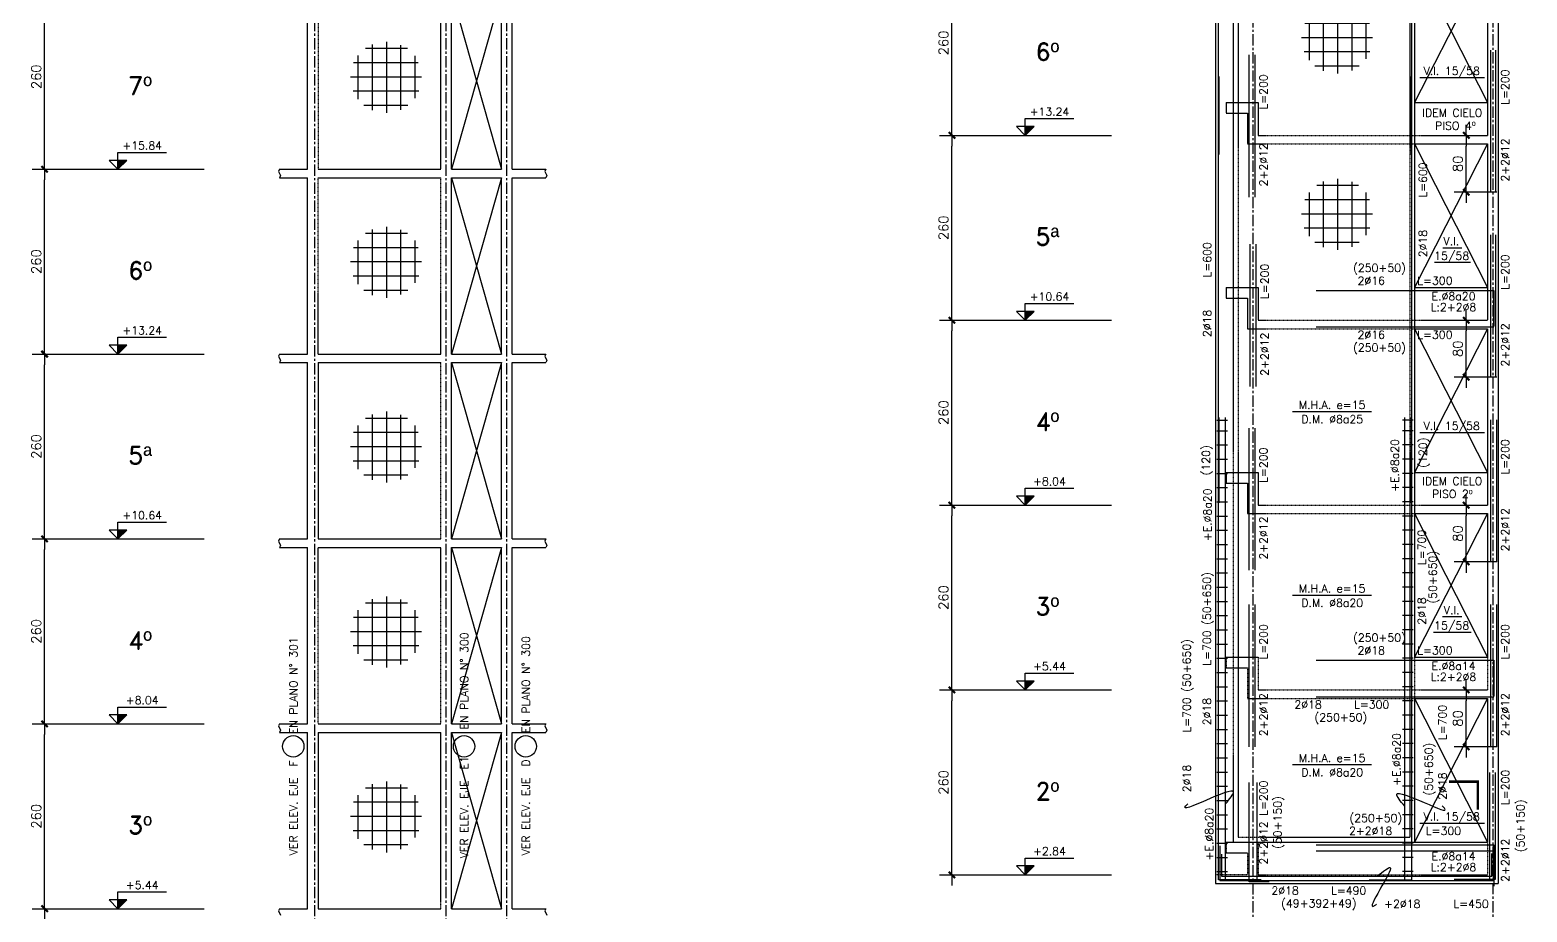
# Model space of a CAD drawing. Header units: millimetres. Extents: x 7459 to 12214, y -1151 to 2331.
# Drawn here: x 7464 to 9569, y 38 to 1279 of the extents above; entities that cross this region are included whole.
import ezdxf
from ezdxf.enums import TextEntityAlignment as Align

# ---------------------------------------------------------------- set-up
doc = ezdxf.new("R2010")
doc.units = ezdxf.units.MM
doc.header["$LTSCALE"] = 0.5
doc.linetypes.add('CENTER', pattern=[50.8, 31.75, -6.35, 6.35, -6.35])
doc.linetypes.add('DASHED', pattern=[0.75, 0.5, -0.25])
for name, color, linetype in [('CONTORNOS', 3, 'Continuous'), ('CORTES', 5, 'Continuous'), ('COTAS1', 2, 'Continuous'), ('Cotas2', 1, 'Continuous'), ('EJES', 1, 'CENTER'), ('fe', 7, 'Continuous'), ('NIVELES', 3, 'Continuous'), ('SEGMENTOS1', 2, 'DASHED'), ('TEXTOS-SM', 3, 'Continuous'), ('TEXTOS1', 9, 'Continuous'), ('textos2', 2, 'Continuous'), ('VANOS', 1, 'Continuous')]:
    doc.layers.add(name, color=color, linetype=linetype)
doc.styles.add('ROMAND', font='romand')
doc.styles.add('ROMANS', font='romans')
doc.styles.add('ROMANS0', font='romans.shx')
doc.dimstyles.new('ING50', dxfattribs={"dimscale": 50, "dimtxt": 0.27, "dimasz": 0.3, "dimexe": 0.2, "dimexo": 1, "dimgap": 0.1, "dimtad": 1, "dimzin": 12, "dimdsep": 46, "dimtxsty": 'ROMANS', "dimblk1": 'TICK1', "dimblk2": 'TICK1', "dimsah": 1, "dimcen": 0.09, "dimse1": 1, "dimse2": 1, "dimclrd": 2, "dimclre": 4, "dimclrt": 3, "dimadec": 0, "dimazin": 0, "dimtfac": 1, "dimtix": 1, "dimtmove": 2, "dimatfit": 3, "dimldrblk": 'TICK1', "dimfxl": 1, "dimtolj": 1, "dimtzin": 12, "dimarcsym": 0})

# ---------------------------------------------------------------- blocks, each defined once
blk = doc.blocks.new('nivel-el')
at = {"linetype": 'Continuous'}
blk.add_hatch(color=1, dxfattribs=at).paths.add_polyline_path([(0, 0), (12.5, 12.5), (0, 12.5)])
at = {"color": 3}
blk.add_lwpolyline([(0, 0), (12.5, 12.5), (0, 12.5), (-12.5, 12.5), (0, 0), (0, 12.5), (0, 23.6), (68.4, 23.6)], dxfattribs=at)
at = {"color": 3, "style": 'ROMANS'}
blk.add_attdef('%%P0.00', text='', height=11.2, dxfattribs=at).set_placement((34, 27.7), align=Align.CENTER)
blk = doc.blocks.new('TICK1')
at = {"color": 2}
for points in [[(0, 0), (-1, 0)], [(0, 0), (1, 0)]]:
    blk.add_lwpolyline(points, dxfattribs=at)
at = {"color": 2, "const_width": 0.2}
blk.add_lwpolyline([(-0.3, -0.3), (0.3, 0.3)], dxfattribs=at)
blk = doc.blocks.new('*D37')
at = {"layer": 'COTAS1', "color": 2, "lineweight": -2}
blk.add_line((8760.5, 105.3), (8760.5, 335.3), dxfattribs=at)
at = {"layer": 'Defpoints', "color": 0}
for p in [(8760.5, 350.3), (8772.1, 350.3), (8772.1, 90.3)]:
    blk.add_point(p, dxfattribs=at)
at = {"layer": 'COTAS1', "color": 2, "lineweight": -2, "xscale": 15, "yscale": 15, "zscale": 15}
for p, rotation in [((8760.5, 350.3), 90), ((8760.5, 90.3), 270)]:
    blk.add_blockref('TICK1', p, dxfattribs=dict(at, rotation=rotation))
at = {"layer": 'COTAS1', "color": 3, "insert": (8748.7, 220.3), "char_height": 13.5, "attachment_point": 5, "rotation": 90, "style": 'ROMANS'}
blk.add_mtext('\\A1;260', dxfattribs=at)
blk = doc.blocks.new('*D38')
at = {"layer": 'COTAS1', "color": 2, "lineweight": -2}
blk.add_line((8760.5, 365.3), (8760.5, 595.3), dxfattribs=at)
at = {"layer": 'Defpoints', "color": 0}
for p in [(8760.5, 610.3), (8772.1, 610.3), (8772.1, 350.3)]:
    blk.add_point(p, dxfattribs=at)
at = {"layer": 'COTAS1', "color": 2, "lineweight": -2, "xscale": 15, "yscale": 15, "zscale": 15}
for p, rotation in [((8760.5, 610.3), 90), ((8760.5, 350.3), 270)]:
    blk.add_blockref('TICK1', p, dxfattribs=dict(at, rotation=rotation))
at = {"layer": 'COTAS1', "color": 3, "insert": (8748.7, 480.3), "char_height": 13.5, "attachment_point": 5, "rotation": 90, "style": 'ROMANS'}
blk.add_mtext('\\A1;260', dxfattribs=at)
blk = doc.blocks.new('*D39')
at = {"layer": 'COTAS1', "color": 2, "lineweight": -2}
blk.add_line((8760.5, 625.3), (8760.5, 855.3), dxfattribs=at)
at = {"layer": 'Defpoints', "color": 0}
for p in [(8760.5, 870.3), (8772.1, 870.3), (8772.1, 610.3)]:
    blk.add_point(p, dxfattribs=at)
at = {"layer": 'COTAS1', "color": 2, "lineweight": -2, "xscale": 15, "yscale": 15, "zscale": 15}
for p, rotation in [((8760.5, 870.3), 90), ((8760.5, 610.3), 270)]:
    blk.add_blockref('TICK1', p, dxfattribs=dict(at, rotation=rotation))
at = {"layer": 'COTAS1', "color": 3, "insert": (8748.7, 740.3), "char_height": 13.5, "attachment_point": 5, "rotation": 90, "style": 'ROMANS'}
blk.add_mtext('\\A1;260', dxfattribs=at)
blk = doc.blocks.new('*D40')
at = {"layer": 'COTAS1', "color": 2, "lineweight": -2}
blk.add_line((8760.5, 885.3), (8760.5, 1115.3), dxfattribs=at)
at = {"layer": 'Defpoints', "color": 0}
for p in [(8760.5, 1130.3), (8772.1, 1130.3), (8772.1, 870.3)]:
    blk.add_point(p, dxfattribs=at)
at = {"layer": 'COTAS1', "color": 2, "lineweight": -2, "xscale": 15, "yscale": 15, "zscale": 15}
for p, rotation in [((8760.5, 1130.3), 90), ((8760.5, 870.3), 270)]:
    blk.add_blockref('TICK1', p, dxfattribs=dict(at, rotation=rotation))
at = {"layer": 'COTAS1', "color": 3, "insert": (8748.7, 1000.3), "char_height": 13.5, "attachment_point": 5, "rotation": 90, "style": 'ROMANS'}
blk.add_mtext('\\A1;260', dxfattribs=at)
blk = doc.blocks.new('*D41')
at = {"layer": 'COTAS1', "color": 2, "lineweight": -2}
blk.add_line((8760.5, 1145.3), (8760.5, 1375.3), dxfattribs=at)
at = {"layer": 'Defpoints', "color": 0}
for p in [(8760.5, 1390.3), (8772.1, 1390.3), (8772.1, 1130.3)]:
    blk.add_point(p, dxfattribs=at)
at = {"layer": 'COTAS1', "color": 2, "lineweight": -2, "xscale": 15, "yscale": 15, "zscale": 15}
for p, rotation in [((8760.5, 1390.3), 90), ((8760.5, 1130.3), 270)]:
    blk.add_blockref('TICK1', p, dxfattribs=dict(at, rotation=rotation))
at = {"layer": 'COTAS1', "color": 3, "insert": (8748.7, 1260.3), "char_height": 13.5, "attachment_point": 5, "rotation": 90, "style": 'ROMANS'}
blk.add_mtext('\\A1;260', dxfattribs=at)
blk = doc.blocks.new('*D46')
at = {"layer": 'COTAS1', "color": 2, "lineweight": -2}
blk.add_line((9483.7, 1065.3), (9483.7, 1115.3), dxfattribs=at)
at = {"layer": 'Defpoints', "color": 0}
for p in [(9483.7, 1130.3), (9495.3, 1130.3), (9495.3, 1050.3)]:
    blk.add_point(p, dxfattribs=at)
at = {"layer": 'COTAS1', "color": 2, "lineweight": -2, "xscale": 15, "yscale": 15, "zscale": 15}
for p, rotation in [((9483.7, 1130.3), 90), ((9483.7, 1050.3), 270)]:
    blk.add_blockref('TICK1', p, dxfattribs=dict(at, rotation=rotation))
at = {"layer": 'COTAS1', "color": 3, "insert": (9471.9, 1090.3), "char_height": 13.5, "attachment_point": 5, "rotation": 90, "style": 'ROMANS'}
blk.add_mtext('\\A1;80', dxfattribs=at)
blk = doc.blocks.new('*D47')
at = {"layer": 'COTAS1', "color": 2, "lineweight": -2}
blk.add_line((9483.7, 805.3), (9483.7, 855.3), dxfattribs=at)
at = {"layer": 'Defpoints', "color": 0}
for p in [(9483.7, 870.3), (9495.3, 870.3), (9495.3, 790.3)]:
    blk.add_point(p, dxfattribs=at)
at = {"layer": 'COTAS1', "color": 2, "lineweight": -2, "xscale": 15, "yscale": 15, "zscale": 15}
for p, rotation in [((9483.7, 870.3), 90), ((9483.7, 790.3), 270)]:
    blk.add_blockref('TICK1', p, dxfattribs=dict(at, rotation=rotation))
at = {"layer": 'COTAS1', "color": 3, "insert": (9471.9, 830.3), "char_height": 13.5, "attachment_point": 5, "rotation": 90, "style": 'ROMANS'}
blk.add_mtext('\\A1;80', dxfattribs=at)
blk = doc.blocks.new('*D48')
at = {"layer": 'COTAS1', "color": 2, "lineweight": -2}
blk.add_line((9483.7, 545.3), (9483.7, 595.3), dxfattribs=at)
at = {"layer": 'Defpoints', "color": 0}
for p in [(9483.7, 610.3), (9495.3, 610.3), (9495.3, 530.3)]:
    blk.add_point(p, dxfattribs=at)
at = {"layer": 'COTAS1', "color": 2, "lineweight": -2, "xscale": 15, "yscale": 15, "zscale": 15}
for p, rotation in [((9483.7, 610.3), 90), ((9483.7, 530.3), 270)]:
    blk.add_blockref('TICK1', p, dxfattribs=dict(at, rotation=rotation))
at = {"layer": 'COTAS1', "color": 3, "insert": (9471.9, 570.3), "char_height": 13.5, "attachment_point": 5, "rotation": 90, "style": 'ROMANS'}
blk.add_mtext('\\A1;80', dxfattribs=at)
blk = doc.blocks.new('*D49')
at = {"layer": 'COTAS1', "color": 2, "lineweight": -2}
blk.add_line((9483.7, 285.3), (9483.7, 335.3), dxfattribs=at)
at = {"layer": 'Defpoints', "color": 0}
for p in [(9483.7, 350.3), (9495.3, 350.3), (9495.3, 270.3)]:
    blk.add_point(p, dxfattribs=at)
at = {"layer": 'COTAS1', "color": 2, "lineweight": -2, "xscale": 15, "yscale": 15, "zscale": 15}
for p, rotation in [((9483.7, 350.3), 90), ((9483.7, 270.3), 270)]:
    blk.add_blockref('TICK1', p, dxfattribs=dict(at, rotation=rotation))
at = {"layer": 'COTAS1', "color": 3, "insert": (9471.9, 310.3), "char_height": 13.5, "attachment_point": 5, "rotation": 90, "style": 'ROMANS'}
blk.add_mtext('\\A1;80', dxfattribs=at)
blk = doc.blocks.new('malla-1')
at = {"color": 1}
for p, q in [((-20, 45.1), (-20, -47)), ((0, 49), (0, -50.9)), ((20, 44.6), (20, -46.5)), ((-40, 29.7), (-40, -31.8)), ((-29.3, 40), (29.7, 40)), ((40, 29.6), (40, -30.1)), ((-50.6, 0), (49.4, 0)), ((-46, 20), (44.8, 20)), ((-46.9, -20), (45.6, -20)), ((-31.8, -40), (30.2, -40))]:
    blk.add_line(p, q, dxfattribs=at)
blk = doc.blocks.new('*D51')
at = {"layer": 'COTAS1', "color": 2, "lineweight": -2}
blk.add_line((7484.8, -202.3), (7484.8, 27.7), dxfattribs=at)
at = {"layer": 'Defpoints', "color": 0}
for p in [(7484.8, 42.7), (7496.4, 42.7), (7496.4, -217.3)]:
    blk.add_point(p, dxfattribs=at)
at = {"layer": 'COTAS1', "color": 2, "lineweight": -2, "xscale": 15, "yscale": 15, "zscale": 15}
for p, rotation in [((7484.8, 42.7), 90), ((7484.8, -217.3), 270)]:
    blk.add_blockref('TICK1', p, dxfattribs=dict(at, rotation=rotation))
at = {"layer": 'COTAS1', "color": 3, "insert": (7473.1, -87.3), "char_height": 13.5, "attachment_point": 5, "rotation": 90, "style": 'ROMANS'}
blk.add_mtext('\\A1;260', dxfattribs=at)
blk = doc.blocks.new('*D52')
at = {"layer": 'COTAS1', "color": 2, "lineweight": -2}
blk.add_line((7484.8, 57.7), (7484.8, 287.7), dxfattribs=at)
at = {"layer": 'Defpoints', "color": 0}
for p in [(7484.8, 302.7), (7496.4, 302.7), (7496.4, 42.7)]:
    blk.add_point(p, dxfattribs=at)
at = {"layer": 'COTAS1', "color": 2, "lineweight": -2, "xscale": 15, "yscale": 15, "zscale": 15}
for p, rotation in [((7484.8, 302.7), 90), ((7484.8, 42.7), 270)]:
    blk.add_blockref('TICK1', p, dxfattribs=dict(at, rotation=rotation))
at = {"layer": 'COTAS1', "color": 3, "insert": (7473.1, 172.7), "char_height": 13.5, "attachment_point": 5, "rotation": 90, "style": 'ROMANS'}
blk.add_mtext('\\A1;260', dxfattribs=at)
blk = doc.blocks.new('*D53')
at = {"layer": 'COTAS1', "color": 2, "lineweight": -2}
blk.add_line((7484.8, 317.7), (7484.8, 547.7), dxfattribs=at)
at = {"layer": 'Defpoints', "color": 0}
for p in [(7484.8, 562.7), (7496.4, 562.7), (7496.4, 302.7)]:
    blk.add_point(p, dxfattribs=at)
at = {"layer": 'COTAS1', "color": 2, "lineweight": -2, "xscale": 15, "yscale": 15, "zscale": 15}
for p, rotation in [((7484.8, 562.7), 90), ((7484.8, 302.7), 270)]:
    blk.add_blockref('TICK1', p, dxfattribs=dict(at, rotation=rotation))
at = {"layer": 'COTAS1', "color": 3, "insert": (7473.1, 432.7), "char_height": 13.5, "attachment_point": 5, "rotation": 90, "style": 'ROMANS'}
blk.add_mtext('\\A1;260', dxfattribs=at)
blk = doc.blocks.new('*D54')
at = {"layer": 'COTAS1', "color": 2, "lineweight": -2}
blk.add_line((7484.8, 577.7), (7484.8, 807.7), dxfattribs=at)
at = {"layer": 'Defpoints', "color": 0}
for p in [(7484.8, 822.7), (7496.4, 822.7), (7496.4, 562.7)]:
    blk.add_point(p, dxfattribs=at)
at = {"layer": 'COTAS1', "color": 2, "lineweight": -2, "xscale": 15, "yscale": 15, "zscale": 15}
for p, rotation in [((7484.8, 822.7), 90), ((7484.8, 562.7), 270)]:
    blk.add_blockref('TICK1', p, dxfattribs=dict(at, rotation=rotation))
at = {"layer": 'COTAS1', "color": 3, "insert": (7473.1, 692.7), "char_height": 13.5, "attachment_point": 5, "rotation": 90, "style": 'ROMANS'}
blk.add_mtext('\\A1;260', dxfattribs=at)
blk = doc.blocks.new('*D55')
at = {"layer": 'COTAS1', "color": 2, "lineweight": -2}
blk.add_line((7484.8, 837.7), (7484.8, 1067.7), dxfattribs=at)
at = {"layer": 'Defpoints', "color": 0}
for p in [(7484.8, 1082.7), (7496.4, 1082.7), (7496.4, 822.7)]:
    blk.add_point(p, dxfattribs=at)
at = {"layer": 'COTAS1', "color": 2, "lineweight": -2, "xscale": 15, "yscale": 15, "zscale": 15}
for p, rotation in [((7484.8, 1082.7), 90), ((7484.8, 822.7), 270)]:
    blk.add_blockref('TICK1', p, dxfattribs=dict(at, rotation=rotation))
at = {"layer": 'COTAS1', "color": 3, "insert": (7473.1, 952.7), "char_height": 13.5, "attachment_point": 5, "rotation": 90, "style": 'ROMANS'}
blk.add_mtext('\\A1;260', dxfattribs=at)
blk = doc.blocks.new('*D56')
at = {"layer": 'COTAS1', "color": 2, "lineweight": -2}
blk.add_line((7484.8, 1097.7), (7484.8, 1327.7), dxfattribs=at)
at = {"layer": 'Defpoints', "color": 0}
for p in [(7484.8, 1342.7), (7496.4, 1342.7), (7496.4, 1082.7)]:
    blk.add_point(p, dxfattribs=at)
at = {"layer": 'COTAS1', "color": 2, "lineweight": -2, "xscale": 15, "yscale": 15, "zscale": 15}
for p, rotation in [((7484.8, 1342.7), 90), ((7484.8, 1082.7), 270)]:
    blk.add_blockref('TICK1', p, dxfattribs=dict(at, rotation=rotation))
at = {"layer": 'COTAS1', "color": 3, "insert": (7473.1, 1212.7), "char_height": 13.5, "attachment_point": 5, "rotation": 90, "style": 'ROMANS'}
blk.add_mtext('\\A1;260', dxfattribs=at)
blk = doc.blocks.new('corte9')
at = {"color": 2, "const_width": 3.51}
blk.add_lwpolyline([(0, 39.5), (0, 0), (40.5, 0)], dxfattribs=at)

msp = doc.modelspace()

# ---------------------------------------------------------------- linework, layer by layer
at = {"layer": 'CONTORNOS', "ltscale": 0.5}
for p, q in [((9131.185, 1936.333), (9131.185, 78.332)), ((9528.685, 1936.333), (9528.685, 78.332)), ((9411.185, 1378.333), (9411.185, 1176.333)), ((9513.685, 1378.333), (9513.685, 1176.333)), ((7854.551, 1082.693), (7854.551, 1330.693)), ((8057.051, 1082.693), (8057.051, 1330.693)), ((8127.051, 1082.693), (8127.051, 1330.693)), ((8142.051, 1082.693), (8142.051, 1330.693)), ((9411.185, 1176.333), (9513.685, 1176.333)), ((9411.185, 1118.333), (9513.685, 1118.333)), ((9411.185, 1118.333), (9411.185, 916.333)), ((9513.685, 1118.333), (9513.685, 916.333)), ((7815.219, 1082.693), (7854.551, 1082.693)), ((8057.051, 1082.693), (8127.051, 1082.693)), ((8142.051, 1082.693), (8189.658, 1082.693)), ((7815.219, 1070.693), (7854.551, 1070.693)), ((7854.551, 822.693), (7854.551, 1070.693)), ((8057.051, 1070.693), (8127.051, 1070.693)), ((8057.051, 822.693), (8057.051, 1070.693)), ((8127.051, 822.693), (8127.051, 1070.693)), ((8142.051, 1070.693), (8189.658, 1070.693)), ((8142.051, 822.693), (8142.051, 1070.693)), ((9411.185, 916.333), (9513.685, 916.333)), ((9411.185, 858.333), (9513.685, 858.333)), ((9411.185, 858.333), (9411.185, 656.333)), ((9513.685, 858.333), (9513.685, 656.333)), ((7815.219, 822.693), (7854.551, 822.693)), ((8057.051, 822.693), (8127.051, 822.693)), ((8142.051, 822.693), (8189.658, 822.693)), ((7815.219, 810.693), (7854.551, 810.693)), ((7854.551, 562.693), (7854.551, 810.693)), ((8057.051, 810.693), (8127.051, 810.693)), ((8057.051, 562.693), (8057.051, 810.693)), ((8127.051, 562.693), (8127.051, 810.693)), ((8142.051, 810.693), (8189.658, 810.693)), ((8142.051, 562.693), (8142.051, 810.693)), ((9411.185, 656.333), (9513.685, 656.333)), ((9411.185, 598.333), (9513.685, 598.333)), ((9411.185, 598.333), (9411.185, 396.333)), ((9513.685, 598.333), (9513.685, 396.333)), ((7815.219, 562.693), (7854.551, 562.693)), ((7815.219, 550.693), (7854.551, 550.693)), ((7854.551, 302.693), (7854.551, 550.693)), ((8057.051, 562.693), (8127.051, 562.693)), ((8057.051, 550.693), (8127.051, 550.693)), ((8057.051, 302.693), (8057.051, 550.693)), ((8127.051, 302.693), (8127.051, 550.693)), ((8142.051, 562.693), (8189.658, 562.693)), ((8142.051, 550.693), (8189.658, 550.693)), ((8142.051, 302.693), (8142.051, 550.693)), ((9411.185, 396.333), (9513.685, 396.333)), ((9411.185, 338.333), (9513.685, 338.333)), ((9411.185, 338.333), (9411.185, 136.332)), ((9513.685, 338.333), (9513.685, 136.332)), ((7815.219, 302.693), (7854.551, 302.693)), ((8057.051, 302.693), (8127.051, 302.693)), ((8142.051, 302.693), (8189.658, 302.693)), ((7815.219, 290.693), (7854.551, 290.693)), ((7854.551, 42.693), (7854.551, 290.693)), ((8057.051, 290.693), (8127.051, 290.693)), ((8057.051, 42.693), (8057.051, 290.693)), ((8127.051, 42.693), (8127.051, 290.693)), ((8142.051, 290.693), (8189.658, 290.693)), ((8142.051, 42.693), (8142.051, 290.693)), ((9411.185, 136.332), (9513.685, 136.332)), ((9131.185, 78.332), (9528.685, 78.332)), ((7815.219, 42.693), (7854.551, 42.693)), ((8057.051, 42.693), (8127.051, 42.693)), ((8142.051, 42.693), (8189.658, 42.693))]:
    msp.add_line(p, q, dxfattribs=at)
at = {"layer": 'CONTORNOS', "color": 2, "ltscale": 0.5}
for p, q in [((7815.219, 1082.693), (7813.719, 1079.693)), ((7813.719, 1079.693), (7816.719, 1073.693)), ((7816.719, 1073.693), (7815.219, 1070.693)), ((8189.658, 1082.693), (8188.158, 1079.693)), ((8188.158, 1079.693), (8191.158, 1073.693)), ((8191.158, 1073.693), (8189.658, 1070.693)), ((7815.219, 822.693), (7813.719, 819.693)), ((8189.658, 822.693), (8188.158, 819.693)), ((7813.719, 819.693), (7816.719, 813.693)), ((7816.719, 813.693), (7815.219, 810.693)), ((8188.158, 819.693), (8191.158, 813.693)), ((8191.158, 813.693), (8189.658, 810.693)), ((7815.219, 562.693), (7813.719, 559.693)), ((7813.719, 559.693), (7816.719, 553.693)), ((7816.719, 553.693), (7815.219, 550.693)), ((8189.658, 562.693), (8188.158, 559.693)), ((8188.158, 559.693), (8191.158, 553.693)), ((8191.158, 553.693), (8189.658, 550.693)), ((7815.219, 302.693), (7813.719, 299.693)), ((7813.719, 299.693), (7816.719, 293.693)), ((8189.658, 302.693), (8188.158, 299.693)), ((8188.158, 299.693), (8191.158, 293.693)), ((7816.719, 293.693), (7815.219, 290.693)), ((8191.158, 293.693), (8189.658, 290.693)), ((7815.219, 42.693), (7813.719, 39.693)), ((8189.658, 42.693), (8188.158, 39.693)), ((7813.719, 39.693), (7816.719, 33.693)), ((8188.158, 39.693), (8191.158, 33.693))]:
    msp.add_line(p, q, dxfattribs=at)
at = {"layer": 'Cotas2'}
for p, q in [((8743.036, 1130.333), (8985.067, 1130.333)), ((7467.348, 1082.693), (7709.379, 1082.693)), ((8743.036, 870.333), (8985.067, 870.333)), ((7467.348, 822.693), (7709.379, 822.693)), ((8743.036, 610.333), (8985.067, 610.333)), ((7467.348, 562.693), (7709.379, 562.693)), ((8743.036, 350.333), (8985.067, 350.333)), ((7467.348, 302.693), (7709.379, 302.693)), ((8743.036, 90.332), (8985.067, 90.332)), ((7467.348, 42.693), (7709.379, 42.693))]:
    msp.add_line(p, q, dxfattribs=at)
at = {"layer": 'EJES'}
for p, q in [((7864.551, -1034.766), (7864.551, 2259.829)), ((8049.551, -1034.766), (8049.551, 2259.46)), ((8134.551, -1034.766), (8134.551, 2259.46)), ((9183.685, 2136.175), (9183.685, 0.992)), ((9521.185, 2136.264), (9521.185, 0.992))]:
    msp.add_line(p, q, dxfattribs=at)
at = {"layer": 'fe', "color": 6, "ltscale": 0.5}
for p, q in [((9136.185, 1103.332), (9136.185, 1213.332)), ((9406.185, 1103.332), (9406.185, 1213.332)), ((9136.185, 613.332), (9136.185, 733.332)), ((9406.185, 613.332), (9406.185, 733.332))]:
    msp.add_line(p, q, dxfattribs=at)
at = {"layer": 'fe', "color": 1, "ltscale": 0.5}
for p, q in [((9526.946, 1050.333), (9466.942, 1050.333)), ((9526.946, 790.333), (9466.942, 790.333)), ((9133.096, 729.869), (9148.084, 729.869)), ((9409.275, 729.869), (9394.287, 729.869)), ((9133.096, 714.869), (9148.084, 714.869)), ((9133.096, 694.869), (9148.084, 694.869)), ((9409.275, 714.869), (9394.287, 714.869)), ((9409.275, 694.869), (9394.287, 694.869)), ((9133.096, 674.869), (9148.084, 674.869)), ((9409.275, 674.869), (9394.287, 674.869)), ((9133.096, 654.869), (9148.084, 654.869)), ((9409.275, 654.869), (9394.287, 654.869)), ((9133.096, 634.869), (9148.084, 634.869)), ((9409.275, 634.869), (9394.287, 634.869)), ((9133.096, 614.869), (9148.084, 614.869)), ((9409.275, 614.869), (9394.287, 614.869)), ((9133.096, 594.869), (9148.084, 594.869)), ((9409.275, 594.869), (9394.287, 594.869)), ((9133.096, 574.869), (9148.084, 574.869)), ((9409.275, 574.869), (9394.287, 574.869)), ((9133.096, 554.869), (9148.084, 554.869)), ((9409.275, 554.869), (9394.287, 554.869)), ((9133.096, 534.869), (9148.084, 534.869)), ((9409.275, 534.869), (9394.287, 534.869)), ((9526.946, 530.333), (9466.942, 530.333)), ((9133.096, 514.869), (9148.084, 514.869)), ((9409.275, 514.869), (9394.287, 514.869)), ((9133.096, 494.869), (9148.084, 494.869)), ((9409.275, 494.869), (9394.287, 494.869)), ((9133.096, 474.869), (9148.084, 474.869)), ((9409.275, 474.869), (9394.287, 474.869)), ((9133.096, 454.869), (9148.084, 454.869)), ((9409.275, 454.869), (9394.287, 454.869)), ((9133.096, 434.869), (9148.084, 434.869)), ((9409.275, 434.869), (9394.287, 434.869)), ((9133.096, 414.869), (9148.084, 414.869)), ((9409.275, 414.869), (9394.287, 414.869)), ((9133.096, 394.869), (9148.084, 394.869)), ((9409.275, 394.869), (9394.287, 394.869)), ((9133.096, 374.869), (9148.084, 374.869)), ((9409.275, 374.869), (9394.287, 374.869)), ((9133.096, 354.869), (9148.084, 354.869)), ((9409.275, 354.869), (9394.287, 354.869)), ((9133.096, 334.869), (9148.084, 334.869)), ((9409.275, 334.869), (9394.287, 334.869)), ((9133.096, 314.869), (9148.084, 314.869)), ((9133.096, 294.869), (9148.084, 294.869)), ((9409.275, 314.869), (9394.287, 314.869)), ((9409.275, 294.869), (9394.287, 294.869)), ((9133.096, 274.869), (9148.084, 274.869)), ((9409.275, 274.869), (9394.287, 274.869)), ((9133.096, 254.869), (9148.084, 254.869)), ((9409.275, 254.869), (9394.287, 254.869)), ((9526.946, 270.333), (9466.942, 270.333)), ((9133.096, 234.869), (9148.084, 234.869)), ((9409.275, 234.869), (9394.287, 234.869)), ((9133.096, 214.869), (9148.084, 214.869)), ((9409.275, 214.869), (9394.287, 214.869)), ((9133.096, 194.869), (9148.084, 194.869)), ((9409.275, 194.869), (9394.287, 194.869)), ((9133.096, 174.869), (9148.084, 174.869)), ((9409.275, 174.869), (9394.287, 174.869)), ((9133.096, 154.869), (9148.084, 154.869)), ((9409.275, 154.869), (9394.287, 154.869)), ((9133.096, 134.869), (9148.084, 134.869)), ((9409.275, 134.869), (9394.287, 134.869)), ((9133.096, 114.869), (9148.084, 114.869)), ((9409.275, 114.869), (9394.287, 114.869)), ((9133.096, 94.869), (9148.084, 94.869)), ((9409.275, 94.869), (9394.287, 94.869))]:
    msp.add_line(p, q, dxfattribs=at)
at = {"layer": 'fe', "ltscale": 0.5}
for p, q in [((9178.612, 80.32), (9178.612, 220.368)), ((9189.652, 80.32), (9189.652, 220.368)), ((9206.643, 80.32), (9178.612, 80.32))]:
    msp.add_line(p, q, dxfattribs=at)
for points in [[(9135.185, 1103.332), (9135.185, 1703.332)], [(9407.185, 1103.332), (9407.185, 1703.332)], [(9177.887, 1243.626), (9177.887, 1043.626)], [(9186.387, 1243.626), (9186.387, 1043.626)], [(9517.685, 1250.333), (9517.685, 1050.333)], [(9524.685, 1250.333), (9524.685, 1050.333)], [(9135.185, 613.332), (9135.185, 1213.332)], [(9407.185, 613.332), (9407.185, 1213.332)], [(9517.685, 990.333), (9517.685, 790.333)], [(9524.685, 990.333), (9524.685, 790.333)], [(9179.55, 977.211), (9179.55, 777.211)], [(9188.05, 977.211), (9188.05, 777.211)], [(9272.685, 912.333), (9522.685, 912.333), (9522.685, 862.333)], [(9272.685, 860.926), (9522.685, 860.926), (9522.685, 910.926)], [(9185.185, 83.332), (9135.185, 83.332), (9135.185, 733.332)], [(9195.185, 83.332), (9145.185, 83.332), (9145.185, 733.332)], [(9177.796, 718.678), (9177.796, 518.678)], [(9186.296, 718.678), (9186.296, 518.678)], [(9347.185, 83.332), (9397.185, 83.332), (9397.185, 733.332)], [(9357.185, 83.332), (9407.185, 83.332), (9407.185, 733.332)], [(9517.685, 730.333), (9517.685, 530.333)], [(9526.185, 730.333), (9526.185, 530.333)], [(9177.954, 470.333), (9177.954, 270.333)], [(9186.454, 470.333), (9186.454, 270.333)], [(9517.685, 470.333), (9517.685, 270.333)], [(9526.185, 470.333), (9526.185, 270.333)], [(9272.685, 392.333), (9522.685, 392.333), (9522.685, 342.333)], [(9272.685, 340.926), (9522.685, 340.926), (9522.685, 390.926)], [(9466.685, 84.332), (9516.685, 84.332), (9516.685, 234.332)], [(9474.685, 84.332), (9524.685, 84.332), (9524.685, 234.332)], [(9137.185, 131.332), (9137.185, 82.332), (9522.185, 82.332), (9522.185, 131.332)], [(9272.685, 132.332), (9522.685, 132.332), (9522.685, 82.332)], [(9139.685, 119.332), (9139.685, 88.332), (9519.685, 88.332), (9519.685, 120.332)], [(9272.685, 124.332), (9522.685, 124.332), (9522.685, 74.332)]]:
    msp.add_lwpolyline(points, dxfattribs=at)
at = {"layer": 'fe', "color": 2}
for centre in [(7834.452, 271.047), (8074.578, 271.047), (8161.334, 271.047)]:
    msp.add_circle(centre, 15.07, dxfattribs=at)
at = {"layer": 'fe', "color": 2, "ltscale": 0.5}
for points in [[(9145.185, 190.124), (9156.403, 206.772), (9089.468, 187.374), (9092.372, 190.429)], [(9358.334, 88.332), (9376.727, 100.628), (9354.073, 46.594), (9357.661, 49.06)]]:
    msp.add_spline(points, degree=3, dxfattribs=at)
msp.add_open_spline([(9397.185, 186.957), (9391.343, 193.954), (9365.216, 225.242), (9469.974, 167.087), (9451.077, 186.174), (9449.999, 187.263)], degree=3, knots=[0, 0, 0, 0, 20.07491364, 89.7639354, 93.97846122, 93.97846122, 93.97846122, 93.97846122], dxfattribs=at)
at = {"layer": 'SEGMENTOS1'}
for p, q in [((9156.185, 1908.333), (9156.185, 136.333)), ((9163.185, 1898.333), (9163.185, 143.333)), ((9404.185, 1898.333), (9404.185, 143.333)), ((7869.551, 1330.693), (7869.551, 1082.693)), ((8042.051, 1082.693), (8042.051, 1330.693)), ((9146.185, 1176.333), (9191.185, 1176.333)), ((9146.185, 1176.333), (9146.185, 1161.333)), ((9146.185, 1161.333), (9176.185, 1161.333)), ((9176.185, 1161.333), (9176.185, 1118.333)), ((9191.185, 1176.333), (9191.185, 1130.333)), ((9411.185, 1176.333), (9411.185, 1118.333)), ((9513.685, 1176.333), (9513.685, 1130.333)), ((9176.185, 1118.333), (9411.185, 1118.333)), ((9191.185, 1130.333), (9513.685, 1130.333)), ((7869.551, 1082.693), (8042.051, 1082.693)), ((7869.551, 1070.693), (8042.051, 1070.693)), ((7869.551, 822.693), (7869.551, 1070.693)), ((8042.051, 822.693), (8042.051, 1070.693)), ((9146.185, 916.333), (9191.185, 916.333)), ((9146.185, 916.333), (9146.185, 901.333)), ((9191.185, 916.333), (9191.185, 870.333)), ((9411.185, 916.333), (9411.185, 858.333)), ((9513.685, 916.333), (9513.685, 870.333)), ((9146.185, 901.333), (9176.185, 901.333)), ((9176.185, 901.333), (9176.185, 858.333)), ((9191.185, 870.333), (9513.685, 870.333)), ((9176.185, 858.333), (9411.185, 858.333)), ((7869.551, 822.693), (8042.051, 822.693)), ((7869.551, 810.693), (8042.051, 810.693)), ((7869.551, 810.693), (7869.551, 562.693)), ((8042.051, 562.693), (8042.051, 810.693)), ((9146.185, 656.333), (9191.185, 656.333)), ((9146.185, 656.333), (9146.185, 641.333)), ((9191.185, 656.333), (9191.185, 610.333)), ((9411.185, 656.333), (9411.185, 598.333)), ((9513.685, 656.333), (9513.685, 610.333)), ((9146.185, 641.333), (9176.185, 641.333)), ((9176.185, 641.333), (9176.185, 598.333)), ((9176.185, 598.333), (9411.185, 598.333)), ((9191.185, 610.333), (9513.685, 610.333)), ((7869.551, 562.693), (8042.051, 562.693)), ((7869.551, 550.693), (8042.051, 550.693)), ((7869.551, 302.693), (7869.551, 550.693)), ((8042.051, 302.693), (8042.051, 550.693)), ((9146.185, 396.333), (9191.185, 396.333)), ((9146.185, 396.333), (9146.185, 381.333)), ((9146.185, 381.333), (9176.185, 381.333)), ((9176.185, 381.333), (9176.185, 338.333)), ((9191.185, 396.333), (9191.185, 350.333)), ((9411.185, 396.333), (9411.185, 338.333)), ((9513.685, 396.333), (9513.685, 350.333)), ((9176.185, 338.333), (9411.185, 338.333)), ((9191.185, 350.333), (9513.685, 350.333)), ((7869.551, 302.693), (8042.051, 302.693)), ((7869.551, 290.693), (8042.051, 290.693)), ((7869.551, 290.693), (7869.551, 42.693)), ((8042.051, 42.693), (8042.051, 290.693)), ((9146.185, 136.332), (9191.185, 136.332)), ((9146.185, 136.332), (9146.185, 121.332)), ((9156.185, 136.333), (9411.185, 136.333)), ((9163.185, 143.333), (9404.185, 143.333)), ((9191.185, 136.332), (9191.185, 90.332)), ((9513.685, 136.332), (9513.685, 90.332)), ((9146.185, 121.332), (9176.185, 121.332)), ((9176.185, 121.332), (9176.185, 90.332)), ((9176.185, 90.332), (9131.185, 90.332)), ((9191.185, 90.332), (9513.685, 90.332)), ((7869.551, 42.693), (8042.051, 42.693))]:
    msp.add_line(p, q, dxfattribs=at)
at = {"layer": 'TEXTOS1', "color": 9}
for p, q in [((9418.394, 1211.774), (9509.492, 1211.774)), ((9450.645, 972.346), (9477.428, 972.346)), ((9438.861, 951.774), (9489.824, 951.774)), ((9418.394, 712.449), (9509.492, 712.449)), ((9450.34, 453.52), (9477.289, 453.52)), ((9437.73, 431.774), (9490.64, 431.774)), ((9418.394, 162.95), (9509.492, 162.95))]:
    msp.add_line(p, q, dxfattribs=at)
at = {"layer": 'TEXTOS1', "color": 5}
for p, q in [((9239.291, 741.985), (9350.496, 741.985)), ((9239.291, 483.758), (9350.496, 483.758)), ((9239.291, 245.395), (9350.496, 245.395))]:
    msp.add_line(p, q, dxfattribs=at)
at = {"layer": 'VANOS', "ltscale": 0.5}
for p, q in [((9513.685, 1378.333), (9411.185, 1176.333)), ((9411.185, 1378.333), (9513.685, 1176.333)), ((8127.051, 1330.693), (8057.051, 1082.693)), ((8057.051, 1330.693), (8127.051, 1082.693)), ((9513.685, 1118.333), (9411.185, 916.333)), ((9411.185, 1118.333), (9513.685, 916.333)), ((8127.051, 1070.693), (8057.051, 822.693)), ((8057.051, 1070.693), (8127.051, 822.693)), ((9513.685, 858.333), (9411.185, 656.333)), ((9411.185, 858.333), (9513.685, 656.333)), ((8127.051, 810.693), (8057.051, 562.693)), ((8057.051, 810.693), (8127.051, 562.693)), ((9513.685, 598.333), (9411.185, 396.333)), ((9411.185, 598.333), (9513.685, 396.333)), ((8127.051, 550.693), (8057.051, 302.693)), ((8057.051, 550.693), (8127.051, 302.693)), ((9513.685, 338.333), (9411.185, 136.332)), ((9411.185, 338.333), (9513.685, 136.332)), ((8127.051, 290.693), (8057.051, 42.693)), ((8057.051, 290.693), (8127.051, 42.693))]:
    msp.add_line(p, q, dxfattribs=at)

# ---------------------------------------------------------------- block references
at = {"layer": 'CORTES', "ltscale": 0.5, "rotation": 180}
msp.add_blockref('corte9', (9500, 221.485), dxfattribs=at)
at = {"layer": 'fe', "ltscale": 0.5}
for p in [(9302.718, 1268.047), (7965.339, 1212.801), (9302.718, 1020.156), (7965.339, 952.801), (7965.339, 692.801), (7965.339, 432.801), (7965.339, 172.801)]:
    msp.add_blockref('malla-1', p, dxfattribs=at)
at = {"layer": 'NIVELES'}
for p, values in [((8863.687, 1130.333), {'%%P0.00': '+13.24'}), ((7587.999, 1082.693), {'%%P0.00': '+15.84'}), ((8863.687, 870.333), {'%%P0.00': '+10.64'}), ((7587.999, 822.693), {'%%P0.00': '+13.24'}), ((8863.687, 610.333), {'%%P0.00': '+8.04'}), ((7587.999, 562.693), {'%%P0.00': '+10.64'}), ((8863.687, 350.333), {'%%P0.00': '+5.44'}), ((7587.999, 302.693), {'%%P0.00': '+8.04'}), ((8863.687, 90.332), {'%%P0.00': '+2.84'}), ((7587.999, 42.693), {'%%P0.00': '+5.44'})]:
    msp.add_blockref('nivel-el', p, dxfattribs=at).add_auto_attribs(values)

# ---------------------------------------------------------------- texts
at = {"layer": 'fe', "color": 9, "ltscale": 0.5, "style": 'ROMANS0'}
for p in [(9428.415, 684.062), (9123.382, 673.332)]:
    msp.add_text('(120)', height=11.25, rotation=90, dxfattribs=at).set_placement(p, align=Align.CENTER)
at = {"layer": 'fe', "color": 9, "style": 'ROMANS'}
for s, p in [('VER ELEV. EJE  E1   EN PLANO N%%D 300', (8080.42, 113.564)), ('VER ELEV. EJE  D   EN PLANO N%%D 300', (8167.176, 117.731)), ('VER ELEV. EJE  F   EN PLANO N%%D 301', (7840.294, 117.731))]:
    msp.add_text(s, height=11.25, rotation=90, dxfattribs=at).set_placement(p)
at = {"layer": 'TEXTOS-SM', "ltscale": 0.5, "style": 'ROMANS0'}
for s, rotation, p in [('2+2%%c12     L=200', 90, (9543.979, 1144.09)), ('2+2%%c12     L=200', 90, (9204.18, 1137.384)), ('2%%c18     L=600', 90, (9428.273, 1025.595)), ('2%%c18     L=600', 90, (9125.025, 913.332)), ('2+2%%c12     L=200', 90, (9205.844, 870.968)), ('2+2%%c12     L=200', 90, (9543.979, 884.09)), ('2+2%%c12     L=200', 90, (9543.979, 624.09)), ('2+2%%c12     L=200', 90, (9543.979, 624.09)), ('2+2%%c12     L=200', 90, (9204.09, 612.436)), ('2%%c18     L=700', 90, (9426.657, 508.871)), ('(50+650)', 90, (9442.188, 508.871)), ('2%%c18     L=700 (50+650)', 90, (9124.691, 408.332)), ('2+2%%c12     L=200', 90, (9204.247, 364.09)), ('2+2%%c12     L=200', 90, (9543.979, 364.09)), ('2%%c18     L=700 (50+650)', 90, (9096.276, 314.244)), ('2%%c18     L=700', 90, (9455.796, 262.678)), ('(50+650)', 90, (9436.608, 239.024)), ('2+2%%c12     L=200', 90, (9544.26, 159.332)), ('2+2%%C12 L=200', 90, (9204.247, 163.911)), ('(50+150)', 90, (9224.115, 163.911)), ('(50+150)', 90, (9565.463, 159.332)), ('(250+50)', 360, (9356.587, 164.547)), ('2+2%%c18     L=300', 360, (9397.685, 146.547))]:
    msp.add_text(s, height=11.25, rotation=rotation, dxfattribs=at).set_placement(p, align=Align.CENTER)
for s, p in [('(250+50)', (9361.688, 938.333)), ('2%%c16     L=300', (9397.685, 920.333)), ('2%%c16     L=300', (9397.685, 844.23)), ('(250+50)', (9361.688, 826.23)), ('(250+50)', (9361.688, 418.333)), ('2%%c18     L=300', (9397.685, 400.333)), ('2%%c18     L=300', (9308.809, 324.23)), ('(250+50)', (9307.439, 306.23)), ('2%%c18     L=490', (9276.468, 62.608)), ('(49+392+49)', (9276.468, 44.608)), ('+2%%c18     L=450', (9441.759, 43.902))]:
    msp.add_text(s, height=11.25, dxfattribs=at).set_placement(p, align=Align.CENTER)
at = {"layer": 'TEXTOS1', "color": 9, "style": 'ROMANS'}
for s, p in [('V.I. 15/58', (9463.265, 1215.374)), ('IDEM CIELO', (9464.099, 1156.413)), ('PISO 4º', (9468.429, 1138.25)), ('15/58', (9463.265, 955.374)), ('V.I.', (9462.813, 975.946)), ('E.%%C8a20', (9465.89, 898.476)), ('L:2+2%%C8', (9465.762, 883.073)), ('M.H.A. e=15', (9295.15, 745.585)), ('D.M. %%C8a25', (9295.305, 725.422)), ('V.I. 15/58', (9463.265, 716.049)), ('IDEM CIELO', (9464.099, 638.498)), ('PISO 2º', (9464.099, 620.334)), ('M.H.A. e=15', (9295.15, 487.358)), ('D.M. %%C8a20', (9295.305, 467.195)), ('V.I.', (9463.265, 457.12)), ('15/58', (9463.265, 435.374)), ('E.%%C8a14', (9465.89, 378.476)), ('L:2+2%%C8', (9465.762, 363.073)), ('M.H.A. e=15', (9295.15, 248.995)), ('D.M. %%C8a20', (9295.305, 228.832)), ('V.I. 15/58', (9463.265, 166.55)), ('L:2+2%%C8', (9465.762, 95.504)), ('E.%%C8a14', (9465.89, 110.907))]:
    msp.add_text(s, height=11.25, dxfattribs=at).set_placement(p, align=Align.CENTER)
for p in [(9388.913, 666.108), (9125.519, 596.622), (9391.401, 252.6), (9128.007, 147.69)]:
    msp.add_text('+E.%%C8a20', height=11.25, rotation=90, dxfattribs=at).set_placement(p, align=Align.CENTER)
at = {"layer": 'textos2', "color": 5, "style": 'ROMAND'}
for s, p in [('6º', (8877.981, 1235.415)), ('7º', (7602.294, 1187.776)), ('5ª', (8877.981, 975.415)), ('6º', (7602.294, 927.776)), ('4º', (8877.981, 715.415)), ('5ª', (7602.294, 667.776)), ('3º', (8877.981, 455.415)), ('4º', (7602.294, 407.776)), ('2º', (8877.981, 195.415)), ('3º', (7602.294, 147.776))]:
    msp.add_text(s, height=25, dxfattribs=at).set_placement(p)

# ---------------------------------------------------------------- dimensions: what is measured, and where the dimension line sits
at = {"layer": 'COTAS1'}
for base, p1, p2, picture, middle in [((8760.495, 1390.333), (8772.134, 1130.333), (8772.134, 1390.333), '*D41', (8748.745, 1260.333)), ((7484.807, 1342.693), (7496.446, 1082.693), (7496.446, 1342.693), '*D56', (7473.057, 1212.693)), ((8760.495, 1130.333), (8772.134, 870.333), (8772.134, 1130.333), '*D40', (8748.745, 1000.333)), ((9483.66, 1130.333), (9495.299, 1050.333), (9495.299, 1130.333), '*D46', (9471.91, 1090.333)), ((7484.807, 1082.693), (7496.446, 822.693), (7496.446, 1082.693), '*D55', (7473.057, 952.693)), ((8760.495, 870.333), (8772.134, 610.333), (8772.134, 870.333), '*D39', (8748.745, 740.333)), ((9483.66, 870.333), (9495.299, 790.333), (9495.299, 870.333), '*D47', (9471.91, 830.333)), ((7484.807, 822.693), (7496.446, 562.693), (7496.446, 822.693), '*D54', (7473.057, 692.693)), ((8760.495, 610.333), (8772.134, 350.333), (8772.134, 610.333), '*D38', (8748.745, 480.333)), ((9483.66, 610.333), (9495.299, 530.333), (9495.299, 610.333), '*D48', (9471.91, 570.333)), ((7484.807, 562.693), (7496.446, 302.693), (7496.446, 562.693), '*D53', (7473.057, 432.693)), ((8760.495, 350.333), (8772.134, 90.332), (8772.134, 350.333), '*D37', (8748.745, 220.333)), ((9483.66, 350.333), (9495.299, 270.333), (9495.299, 350.333), '*D49', (9471.91, 310.333)), ((7484.807, 302.693), (7496.446, 42.693), (7496.446, 302.693), '*D52', (7473.057, 172.693)), ((7484.807, 42.693), (7496.446, -217.307), (7496.446, 42.693), '*D51', (7473.057, -87.307))]:
    dim = msp.add_linear_dim(base=base, p1=p1, p2=p2, angle=270, dimstyle='ING50', dxfattribs=at)
    dim.commit()
    dim.dimension.update_dxf_attribs({"geometry": picture, "text_midpoint": middle})

doc.saveas('drawing.dxf')
